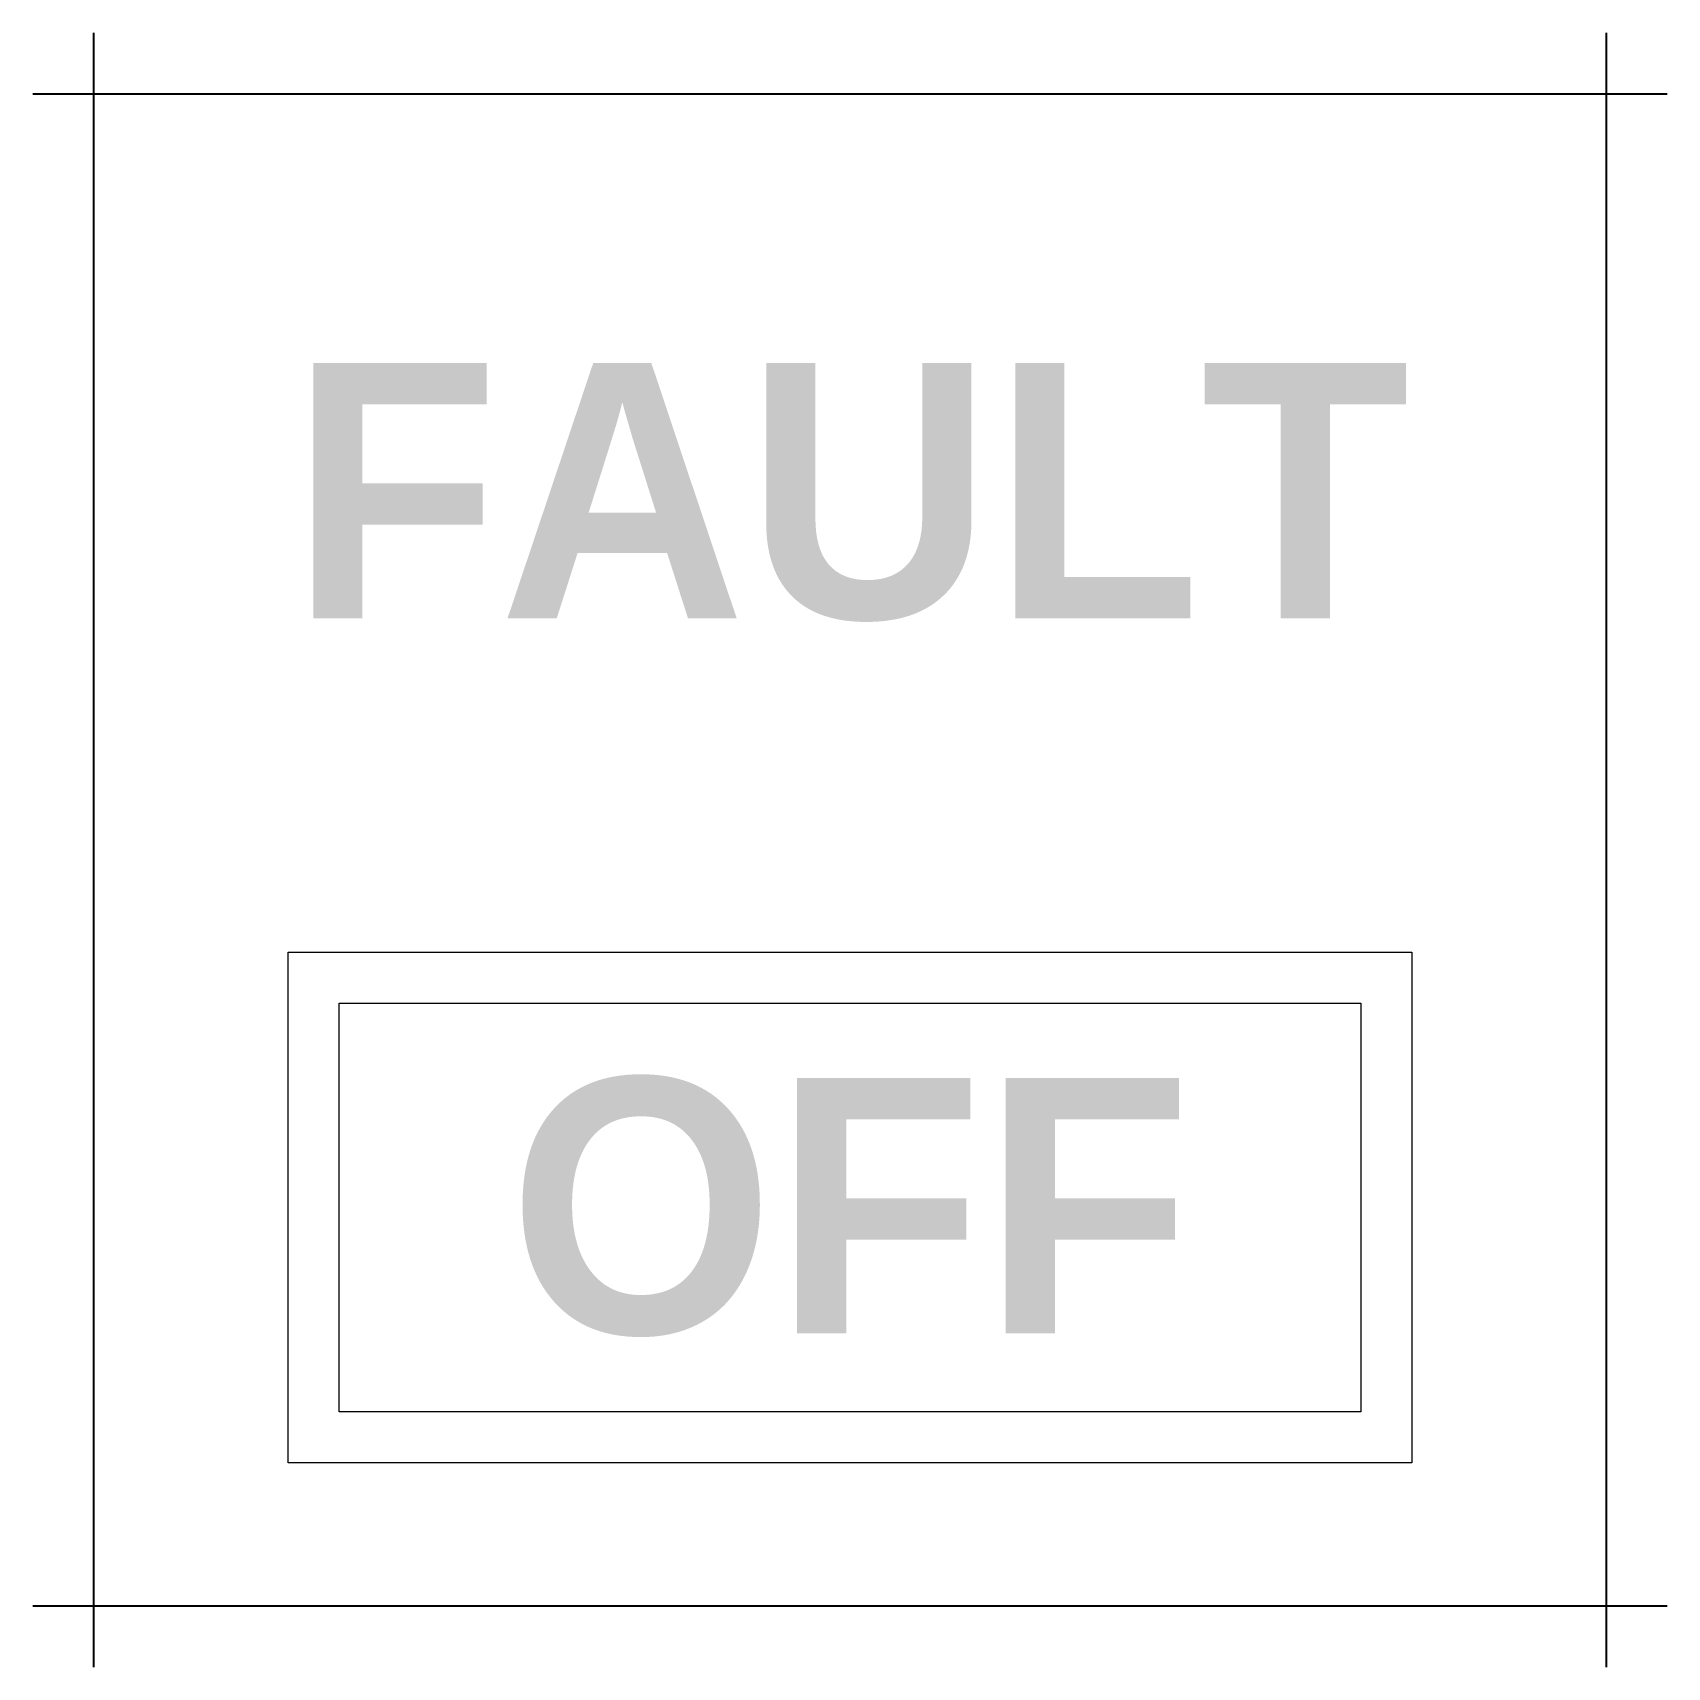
# Model space of a CAD drawing. Header units: millimetres. Extents: x -8 to 8, y -8 to 8.
import ezdxf

# ---------------------------------------------------------------- set-up
doc = ezdxf.new("R2010")
doc.units = ezdxf.units.MM
doc.layers.get('0').update_dxf_attribs({"lineweight": 25})
doc.layers.add('layer 1', color=4, linetype='Continuous', lineweight=20)
doc.styles.add('textstyle3', font='')
doc.styles.get('textstyle3').set_extended_font_data('Sans Serif', bold=True)

msp = doc.modelspace()

# ---------------------------------------------------------------- linework, layer by layer
for p, q in [((-7.4, -8), (-7.4, 8)), ((7.4, 8), (7.4, -8)), ((-8, 7.4), (8, 7.4)), ((8, -7.4), (-8, -7.4))]:
    msp.add_line(p, q)
at = {"layer": 'layer 1'}
for p, q in [((-5.5, -1), (5.5, -1)), ((-5.5, -6), (-5.5, -1)), ((-5.5, -1), (5.5, -1)), ((5.5, -1), (5.5, -6)), ((-5, -1.5), (5, -1.5)), ((-5, -5.5), (-5, -1.5)), ((5, -1.5), (5, -5.5)), ((5, -5.5), (-5, -5.5)), ((5.5, -6), (-5.5, -6))]:
    msp.add_line(p, q, dxfattribs=at)

# ---------------------------------------------------------------- texts
at = {"layer": 'layer 1', "char_height": 2.5, "attachment_point": 5, "style": 'textstyle3'}
for s, insert in [('FAULT', (0, 3.5)), ('OFF', (0, -3.5))]:
    msp.add_mtext(s, dxfattribs=dict(at, insert=insert))

doc.saveas('drawing.dxf')
